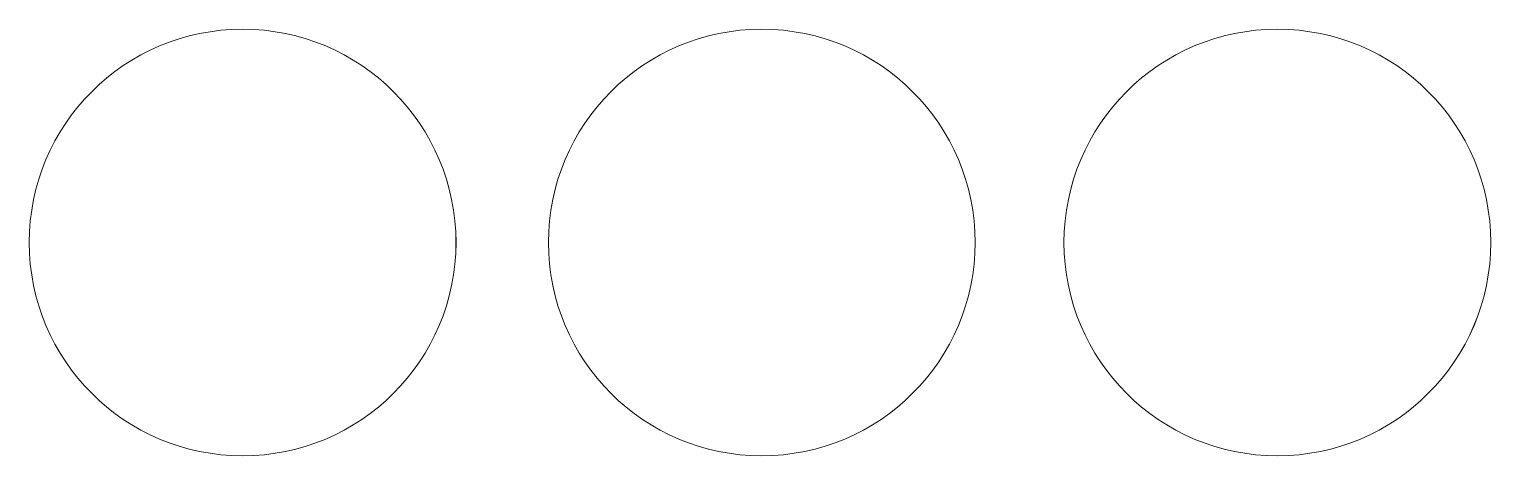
# Model space of a CAD drawing. Header units: millimetres. Extents: x -2444 to 3336, y -980 to 1690.
# Drawn here: x 184.5 to 385.4, y -811 to -752.3 of the extents above; entities that cross this region are included whole.
import ezdxf

# ---------------------------------------------------------------- set-up
doc = ezdxf.new("R2010")
doc.units = ezdxf.units.MM
doc.header["$MEASUREMENT"] = 0
doc.layers.add('Camada 1', color=7, linetype='Continuous')

msp = doc.modelspace()

# ---------------------------------------------------------------- linework, layer by layer
at = {"layer": 'Camada 1', "color": 250, "lineweight": 9}
for points in [[(184.4803, -781.6244), (184.4803, -797.8211), (197.6104, -810.9512), (213.8072, -810.9512), (213.8072, -810.9512), (230.0041, -810.9513), (243.1342, -797.8212), (243.1342, -781.6244), (243.1342, -781.6244), (243.1343, -765.4276), (230.0042, -752.2975), (213.8074, -752.2975), (213.8074, -752.2975), (197.6105, -752.2974), (184.4803, -765.4275), (184.4803, -781.6244)], [(184.4803, -781.6244), (184.4803, -797.8211), (197.6104, -810.9512), (213.8072, -810.9512), (213.8072, -810.9512), (230.0041, -810.9513), (243.1342, -797.8212), (243.1343, -781.6244), (243.1343, -781.6244), (243.1343, -765.4276), (230.0042, -752.2975), (213.8074, -752.2975), (213.8074, -752.2975), (197.6105, -752.2974), (184.4803, -765.4275), (184.4803, -781.6244)], [(184.4803, -781.6244), (184.4803, -797.8211), (197.6104, -810.9512), (213.8072, -810.9512), (213.8072, -810.9512), (230.0041, -810.9513), (243.1342, -797.8212), (243.1343, -781.6244), (243.1343, -781.6244), (243.1343, -765.4276), (230.0042, -752.2975), (213.8074, -752.2975), (213.8074, -752.2975), (197.6105, -752.2974), (184.4803, -765.4275), (184.4803, -781.6244)], [(184.4803, -781.6244), (184.4803, -797.8211), (197.6104, -810.9512), (213.8072, -810.9512), (213.8072, -810.9512), (230.0041, -810.9513), (243.1342, -797.8212), (243.1343, -781.6244), (243.1343, -781.6244), (243.1343, -765.4276), (230.0042, -752.2975), (213.8074, -752.2975), (213.8074, -752.2975), (197.6105, -752.2974), (184.4803, -765.4275), (184.4803, -781.6244)], [(184.4803, -781.6244), (184.4803, -797.8211), (197.6104, -810.9512), (213.8072, -810.9512), (213.8072, -810.9512), (230.0041, -810.9513), (243.1342, -797.8212), (243.1343, -781.6244), (243.1343, -781.6244), (243.1343, -765.4276), (230.0042, -752.2975), (213.8074, -752.2975), (213.8074, -752.2975), (197.6105, -752.2974), (184.4803, -765.4275), (184.4803, -781.6244)], [(184.4803, -781.6244), (184.4803, -797.8211), (197.6104, -810.9512), (213.8072, -810.9512), (213.8072, -810.9512), (230.0041, -810.9513), (243.1342, -797.8212), (243.1343, -781.6244), (243.1343, -781.6244), (243.1343, -765.4276), (230.0042, -752.2975), (213.8074, -752.2975), (213.8074, -752.2975), (197.6105, -752.2974), (184.4803, -765.4275), (184.4803, -781.6244)], [(184.4803, -781.6244), (184.4803, -797.8211), (197.6104, -810.9512), (213.8072, -810.9512), (213.8072, -810.9512), (230.0041, -810.9513), (243.1342, -797.8212), (243.1343, -781.6244), (243.1343, -781.6244), (243.1343, -765.4276), (230.0042, -752.2975), (213.8074, -752.2975), (213.8074, -752.2975), (197.6105, -752.2974), (184.4803, -765.4275), (184.4803, -781.6244)], [(184.4803, -781.6244), (184.4803, -797.8211), (197.6104, -810.9512), (213.8072, -810.9512), (213.8072, -810.9512), (230.0041, -810.9513), (243.1342, -797.8212), (243.1343, -781.6244), (243.1343, -781.6244), (243.1343, -765.4276), (230.0042, -752.2975), (213.8074, -752.2975), (213.8074, -752.2975), (197.6105, -752.2974), (184.4803, -765.4275), (184.4803, -781.6244)], [(184.4803, -781.6244), (184.4803, -797.8211), (197.6104, -810.9512), (213.8072, -810.9512), (213.8072, -810.9512), (230.0041, -810.9513), (243.1342, -797.8212), (243.1343, -781.6244), (243.1343, -781.6244), (243.1343, -765.4276), (230.0042, -752.2975), (213.8074, -752.2975), (213.8074, -752.2975), (197.6105, -752.2974), (184.4803, -765.4275), (184.4803, -781.6244)], [(184.4803, -781.6244), (184.4803, -797.8211), (197.6104, -810.9512), (213.8072, -810.9512), (213.8072, -810.9512), (230.0041, -810.9513), (243.1342, -797.8212), (243.1343, -781.6244), (243.1343, -781.6244), (243.1343, -765.4276), (230.0042, -752.2975), (213.8074, -752.2975), (213.8074, -752.2975), (197.6105, -752.2974), (184.4803, -765.4275), (184.4803, -781.6244)], [(184.4803, -781.6244), (184.4803, -797.8211), (197.6104, -810.9512), (213.8072, -810.9512), (213.8072, -810.9512), (230.0041, -810.9513), (243.1342, -797.8212), (243.1343, -781.6244), (243.1343, -781.6244), (243.1343, -765.4276), (230.0042, -752.2975), (213.8074, -752.2975), (213.8074, -752.2975), (197.6105, -752.2974), (184.4803, -765.4275), (184.4803, -781.6244)], [(184.4803, -781.6244), (184.4803, -797.8211), (197.6104, -810.9512), (213.8072, -810.9512), (213.8072, -810.9512), (230.0041, -810.9513), (243.1342, -797.8212), (243.1343, -781.6244), (243.1343, -781.6244), (243.1343, -765.4276), (230.0042, -752.2975), (213.8074, -752.2975), (213.8074, -752.2975), (197.6105, -752.2974), (184.4803, -765.4275), (184.4803, -781.6244)], [(184.4803, -781.6244), (184.4803, -797.8211), (197.6104, -810.9512), (213.8072, -810.9512), (213.8072, -810.9512), (230.0041, -810.9513), (243.1342, -797.8212), (243.1343, -781.6244), (243.1343, -781.6244), (243.1343, -765.4276), (230.0042, -752.2975), (213.8074, -752.2975), (213.8074, -752.2975), (197.6105, -752.2974), (184.4803, -765.4275), (184.4803, -781.6244)], [(184.4803, -781.6244), (184.4803, -797.8211), (197.6104, -810.9512), (213.8072, -810.9512), (213.8072, -810.9512), (230.0041, -810.9513), (243.1342, -797.8212), (243.1343, -781.6244), (243.1343, -781.6244), (243.1343, -765.4276), (230.0042, -752.2975), (213.8074, -752.2975), (213.8074, -752.2975), (197.6105, -752.2974), (184.4803, -765.4275), (184.4803, -781.6244)], [(184.4803, -781.6244), (184.4803, -797.8211), (197.6104, -810.9512), (213.8072, -810.9512), (213.8072, -810.9512), (230.0041, -810.9513), (243.1342, -797.8212), (243.1343, -781.6244), (243.1343, -781.6244), (243.1343, -765.4276), (230.0042, -752.2975), (213.8074, -752.2975), (213.8074, -752.2975), (197.6105, -752.2974), (184.4803, -765.4275), (184.4803, -781.6244)], [(184.4803, -781.6244), (184.4803, -797.8211), (197.6104, -810.9512), (213.8072, -810.9512), (213.8072, -810.9512), (230.0041, -810.9513), (243.1342, -797.8212), (243.1343, -781.6244), (243.1343, -781.6244), (243.1343, -765.4276), (230.0042, -752.2975), (213.8074, -752.2975), (213.8074, -752.2975), (197.6105, -752.2974), (184.4803, -765.4275), (184.4803, -781.6244)], [(184.4803, -781.6244), (184.4803, -797.8211), (197.6104, -810.9512), (213.8072, -810.9512), (213.8072, -810.9512), (230.0041, -810.9513), (243.1342, -797.8212), (243.1343, -781.6244), (243.1343, -781.6244), (243.1343, -765.4276), (230.0042, -752.2975), (213.8074, -752.2975), (213.8074, -752.2975), (197.6105, -752.2974), (184.4803, -765.4275), (184.4803, -781.6244)], [(184.4803, -781.6244), (184.4803, -797.8211), (197.6104, -810.9512), (213.8072, -810.9512), (213.8072, -810.9512), (230.0041, -810.9513), (243.1342, -797.8212), (243.1343, -781.6244), (243.1343, -781.6244), (243.1343, -765.4276), (230.0042, -752.2975), (213.8074, -752.2975), (213.8074, -752.2975), (197.6105, -752.2974), (184.4803, -765.4275), (184.4803, -781.6244)], [(184.4803, -781.6244), (184.4803, -797.8211), (197.6104, -810.9512), (213.8072, -810.9512), (213.8072, -810.9512), (230.0041, -810.9513), (243.1342, -797.8212), (243.1343, -781.6244), (243.1343, -781.6244), (243.1343, -765.4276), (230.0042, -752.2975), (213.8074, -752.2975), (213.8074, -752.2975), (197.6105, -752.2974), (184.4803, -765.4275), (184.4803, -781.6244)], [(184.4803, -781.6244), (184.4803, -797.8211), (197.6104, -810.9512), (213.8072, -810.9512), (213.8072, -810.9512), (230.0041, -810.9513), (243.1342, -797.8212), (243.1343, -781.6244), (243.1343, -781.6244), (243.1343, -765.4276), (230.0042, -752.2975), (213.8074, -752.2975), (213.8074, -752.2975), (197.6105, -752.2974), (184.4803, -765.4275), (184.4803, -781.6244)], [(184.4803, -781.6244), (184.4803, -797.8211), (197.6104, -810.9512), (213.8072, -810.9512), (213.8072, -810.9512), (230.0041, -810.9513), (243.1342, -797.8212), (243.1343, -781.6244), (243.1343, -781.6244), (243.1343, -765.4276), (230.0042, -752.2975), (213.8074, -752.2975), (213.8074, -752.2975), (197.6105, -752.2974), (184.4803, -765.4275), (184.4803, -781.6244)], [(255.8326, -781.6244), (255.8326, -797.8211), (268.9627, -810.9512), (285.1595, -810.9512), (285.1595, -810.9512), (301.3564, -810.9513), (314.4865, -797.8212), (314.4865, -781.6244), (314.4865, -781.6244), (314.4866, -765.4276), (301.3565, -752.2975), (285.1597, -752.2975), (285.1597, -752.2975), (268.9628, -752.2974), (255.8326, -765.4275), (255.8326, -781.6244)], [(255.8326, -781.6244), (255.8326, -797.8211), (268.9627, -810.9512), (285.1595, -810.9512), (285.1595, -810.9512), (301.3564, -810.9513), (314.4865, -797.8212), (314.4866, -781.6244), (314.4866, -781.6244), (314.4866, -765.4276), (301.3565, -752.2975), (285.1597, -752.2975), (285.1597, -752.2975), (268.9628, -752.2974), (255.8326, -765.4275), (255.8326, -781.6244)], [(255.8326, -781.6244), (255.8326, -797.8211), (268.9627, -810.9512), (285.1595, -810.9512), (285.1595, -810.9512), (301.3564, -810.9513), (314.4865, -797.8212), (314.4866, -781.6244), (314.4866, -781.6244), (314.4866, -765.4276), (301.3565, -752.2975), (285.1597, -752.2975), (285.1597, -752.2975), (268.9628, -752.2974), (255.8326, -765.4275), (255.8326, -781.6244)], [(255.8326, -781.6244), (255.8326, -797.8211), (268.9627, -810.9512), (285.1595, -810.9512), (285.1595, -810.9512), (301.3564, -810.9513), (314.4865, -797.8212), (314.4866, -781.6244), (314.4866, -781.6244), (314.4866, -765.4276), (301.3565, -752.2975), (285.1597, -752.2975), (285.1597, -752.2975), (268.9628, -752.2974), (255.8326, -765.4275), (255.8326, -781.6244)], [(255.8326, -781.6244), (255.8326, -797.8211), (268.9627, -810.9512), (285.1595, -810.9512), (285.1595, -810.9512), (301.3564, -810.9513), (314.4865, -797.8212), (314.4866, -781.6244), (314.4866, -781.6244), (314.4866, -765.4276), (301.3565, -752.2975), (285.1597, -752.2975), (285.1597, -752.2975), (268.9628, -752.2974), (255.8326, -765.4275), (255.8326, -781.6244)], [(255.8326, -781.6244), (255.8326, -797.8211), (268.9627, -810.9512), (285.1595, -810.9512), (285.1595, -810.9512), (301.3564, -810.9513), (314.4865, -797.8212), (314.4866, -781.6244), (314.4866, -781.6244), (314.4866, -765.4276), (301.3565, -752.2975), (285.1597, -752.2975), (285.1597, -752.2975), (268.9628, -752.2974), (255.8326, -765.4275), (255.8326, -781.6244)], [(255.8326, -781.6244), (255.8326, -797.8211), (268.9627, -810.9512), (285.1595, -810.9512), (285.1595, -810.9512), (301.3564, -810.9513), (314.4865, -797.8212), (314.4866, -781.6244), (314.4866, -781.6244), (314.4866, -765.4276), (301.3565, -752.2975), (285.1597, -752.2975), (285.1597, -752.2975), (268.9628, -752.2974), (255.8326, -765.4275), (255.8326, -781.6244)], [(255.8326, -781.6244), (255.8326, -797.8211), (268.9627, -810.9512), (285.1595, -810.9512), (285.1595, -810.9512), (301.3564, -810.9513), (314.4865, -797.8212), (314.4866, -781.6244), (314.4866, -781.6244), (314.4866, -765.4276), (301.3565, -752.2975), (285.1597, -752.2975), (285.1597, -752.2975), (268.9628, -752.2974), (255.8326, -765.4275), (255.8326, -781.6244)], [(255.8326, -781.6244), (255.8326, -797.8211), (268.9627, -810.9512), (285.1595, -810.9512), (285.1595, -810.9512), (301.3564, -810.9513), (314.4865, -797.8212), (314.4866, -781.6244), (314.4866, -781.6244), (314.4866, -765.4276), (301.3565, -752.2975), (285.1597, -752.2975), (285.1597, -752.2975), (268.9628, -752.2974), (255.8326, -765.4275), (255.8326, -781.6244)], [(255.8326, -781.6244), (255.8326, -797.8211), (268.9627, -810.9512), (285.1595, -810.9512), (285.1595, -810.9512), (301.3564, -810.9513), (314.4865, -797.8212), (314.4866, -781.6244), (314.4866, -781.6244), (314.4866, -765.4276), (301.3565, -752.2975), (285.1597, -752.2975), (285.1597, -752.2975), (268.9628, -752.2974), (255.8326, -765.4275), (255.8326, -781.6244)], [(255.8326, -781.6244), (255.8326, -797.8211), (268.9627, -810.9512), (285.1595, -810.9512), (285.1595, -810.9512), (301.3564, -810.9513), (314.4865, -797.8212), (314.4866, -781.6244), (314.4866, -781.6244), (314.4866, -765.4276), (301.3565, -752.2975), (285.1597, -752.2975), (285.1597, -752.2975), (268.9628, -752.2974), (255.8326, -765.4275), (255.8326, -781.6244)], [(255.8326, -781.6244), (255.8326, -797.8211), (268.9627, -810.9512), (285.1595, -810.9512), (285.1595, -810.9512), (301.3564, -810.9513), (314.4865, -797.8212), (314.4866, -781.6244), (314.4866, -781.6244), (314.4866, -765.4276), (301.3565, -752.2975), (285.1597, -752.2975), (285.1597, -752.2975), (268.9628, -752.2974), (255.8326, -765.4275), (255.8326, -781.6244)], [(255.8326, -781.6244), (255.8326, -797.8211), (268.9627, -810.9512), (285.1595, -810.9512), (285.1595, -810.9512), (301.3564, -810.9513), (314.4865, -797.8212), (314.4866, -781.6244), (314.4866, -781.6244), (314.4866, -765.4276), (301.3565, -752.2975), (285.1597, -752.2975), (285.1597, -752.2975), (268.9628, -752.2974), (255.8326, -765.4275), (255.8326, -781.6244)], [(255.8326, -781.6244), (255.8326, -797.8211), (268.9627, -810.9512), (285.1595, -810.9512), (285.1595, -810.9512), (301.3564, -810.9513), (314.4865, -797.8212), (314.4866, -781.6244), (314.4866, -781.6244), (314.4866, -765.4276), (301.3565, -752.2975), (285.1597, -752.2975), (285.1597, -752.2975), (268.9628, -752.2974), (255.8326, -765.4275), (255.8326, -781.6244)], [(255.8326, -781.6244), (255.8326, -797.8211), (268.9627, -810.9512), (285.1595, -810.9512), (285.1595, -810.9512), (301.3564, -810.9513), (314.4865, -797.8212), (314.4866, -781.6244), (314.4866, -781.6244), (314.4866, -765.4276), (301.3565, -752.2975), (285.1597, -752.2975), (285.1597, -752.2975), (268.9628, -752.2974), (255.8326, -765.4275), (255.8326, -781.6244)], [(255.8326, -781.6244), (255.8326, -797.8211), (268.9627, -810.9512), (285.1595, -810.9512), (285.1595, -810.9512), (301.3564, -810.9513), (314.4865, -797.8212), (314.4866, -781.6244), (314.4866, -781.6244), (314.4866, -765.4276), (301.3565, -752.2975), (285.1597, -752.2975), (285.1597, -752.2975), (268.9628, -752.2974), (255.8326, -765.4275), (255.8326, -781.6244)], [(255.8326, -781.6244), (255.8326, -797.8211), (268.9627, -810.9512), (285.1595, -810.9512), (285.1595, -810.9512), (301.3564, -810.9513), (314.4865, -797.8212), (314.4866, -781.6244), (314.4866, -781.6244), (314.4866, -765.4276), (301.3565, -752.2975), (285.1597, -752.2975), (285.1597, -752.2975), (268.9628, -752.2974), (255.8326, -765.4275), (255.8326, -781.6244)], [(255.8326, -781.6244), (255.8326, -797.8211), (268.9627, -810.9512), (285.1595, -810.9512), (285.1595, -810.9512), (301.3564, -810.9513), (314.4865, -797.8212), (314.4866, -781.6244), (314.4866, -781.6244), (314.4866, -765.4276), (301.3565, -752.2975), (285.1597, -752.2975), (285.1597, -752.2975), (268.9628, -752.2974), (255.8326, -765.4275), (255.8326, -781.6244)], [(255.8326, -781.6244), (255.8326, -797.8211), (268.9627, -810.9512), (285.1595, -810.9512), (285.1595, -810.9512), (301.3564, -810.9513), (314.4865, -797.8212), (314.4866, -781.6244), (314.4866, -781.6244), (314.4866, -765.4276), (301.3565, -752.2975), (285.1597, -752.2975), (285.1597, -752.2975), (268.9628, -752.2974), (255.8326, -765.4275), (255.8326, -781.6244)], [(255.8326, -781.6244), (255.8326, -797.8211), (268.9627, -810.9512), (285.1595, -810.9512), (285.1595, -810.9512), (301.3564, -810.9513), (314.4865, -797.8212), (314.4866, -781.6244), (314.4866, -781.6244), (314.4866, -765.4276), (301.3565, -752.2975), (285.1597, -752.2975), (285.1597, -752.2975), (268.9628, -752.2974), (255.8326, -765.4275), (255.8326, -781.6244)], [(255.8326, -781.6244), (255.8326, -797.8211), (268.9627, -810.9512), (285.1595, -810.9512), (285.1595, -810.9512), (301.3564, -810.9513), (314.4865, -797.8212), (314.4866, -781.6244), (314.4866, -781.6244), (314.4866, -765.4276), (301.3565, -752.2975), (285.1597, -752.2975), (285.1597, -752.2975), (268.9628, -752.2974), (255.8326, -765.4275), (255.8326, -781.6244)], [(326.6961, -781.6243), (326.6961, -797.821), (339.8262, -810.9511), (356.023, -810.9511), (356.023, -810.9511), (372.2199, -810.9512), (385.35, -797.8211), (385.35, -781.6243), (385.35, -781.6243), (385.3501, -765.4275), (372.22, -752.2974), (356.0232, -752.2974), (356.0232, -752.2974), (339.8263, -752.2973), (326.6961, -765.4274), (326.6961, -781.6243)], [(326.6961, -781.6243), (326.6961, -797.821), (339.8262, -810.9511), (356.023, -810.9511), (356.023, -810.9511), (372.2199, -810.9512), (385.35, -797.8211), (385.3501, -781.6243), (385.3501, -781.6243), (385.3501, -765.4275), (372.22, -752.2974), (356.0232, -752.2974), (356.0232, -752.2974), (339.8263, -752.2973), (326.6961, -765.4274), (326.6961, -781.6243)], [(326.6961, -781.6243), (326.6961, -797.821), (339.8262, -810.9511), (356.023, -810.9511), (356.023, -810.9511), (372.2199, -810.9512), (385.35, -797.8211), (385.3501, -781.6243), (385.3501, -781.6243), (385.3501, -765.4275), (372.22, -752.2974), (356.0232, -752.2974), (356.0232, -752.2974), (339.8263, -752.2973), (326.6961, -765.4274), (326.6961, -781.6243)], [(326.6961, -781.6243), (326.6961, -797.821), (339.8262, -810.9511), (356.023, -810.9511), (356.023, -810.9511), (372.2199, -810.9512), (385.35, -797.8211), (385.3501, -781.6243), (385.3501, -781.6243), (385.3501, -765.4275), (372.22, -752.2974), (356.0232, -752.2974), (356.0232, -752.2974), (339.8263, -752.2973), (326.6961, -765.4274), (326.6961, -781.6243)], [(326.6961, -781.6243), (326.6961, -797.821), (339.8262, -810.9511), (356.023, -810.9511), (356.023, -810.9511), (372.2199, -810.9512), (385.35, -797.8211), (385.3501, -781.6243), (385.3501, -781.6243), (385.3501, -765.4275), (372.22, -752.2974), (356.0232, -752.2974), (356.0232, -752.2974), (339.8263, -752.2973), (326.6961, -765.4274), (326.6961, -781.6243)], [(326.6961, -781.6243), (326.6961, -797.821), (339.8262, -810.9511), (356.023, -810.9511), (356.023, -810.9511), (372.2199, -810.9512), (385.35, -797.8211), (385.3501, -781.6243), (385.3501, -781.6243), (385.3501, -765.4275), (372.22, -752.2974), (356.0232, -752.2974), (356.0232, -752.2974), (339.8263, -752.2973), (326.6961, -765.4274), (326.6961, -781.6243)], [(326.6961, -781.6243), (326.6961, -797.821), (339.8262, -810.9511), (356.023, -810.9511), (356.023, -810.9511), (372.2199, -810.9512), (385.35, -797.8211), (385.3501, -781.6243), (385.3501, -781.6243), (385.3501, -765.4275), (372.22, -752.2974), (356.0232, -752.2974), (356.0232, -752.2974), (339.8263, -752.2973), (326.6961, -765.4274), (326.6961, -781.6243)], [(326.6961, -781.6243), (326.6961, -797.821), (339.8262, -810.9511), (356.023, -810.9511), (356.023, -810.9511), (372.2199, -810.9512), (385.35, -797.8211), (385.3501, -781.6243), (385.3501, -781.6243), (385.3501, -765.4275), (372.22, -752.2974), (356.0232, -752.2974), (356.0232, -752.2974), (339.8263, -752.2973), (326.6961, -765.4274), (326.6961, -781.6243)], [(326.6961, -781.6243), (326.6961, -797.821), (339.8262, -810.9511), (356.023, -810.9511), (356.023, -810.9511), (372.2199, -810.9512), (385.35, -797.8211), (385.3501, -781.6243), (385.3501, -781.6243), (385.3501, -765.4275), (372.22, -752.2974), (356.0232, -752.2974), (356.0232, -752.2974), (339.8263, -752.2973), (326.6961, -765.4274), (326.6961, -781.6243)], [(326.6961, -781.6243), (326.6961, -797.821), (339.8262, -810.9511), (356.023, -810.9511), (356.023, -810.9511), (372.2199, -810.9512), (385.35, -797.8211), (385.3501, -781.6243), (385.3501, -781.6243), (385.3501, -765.4275), (372.22, -752.2974), (356.0232, -752.2974), (356.0232, -752.2974), (339.8263, -752.2973), (326.6961, -765.4274), (326.6961, -781.6243)], [(326.6961, -781.6243), (326.6961, -797.821), (339.8262, -810.9511), (356.023, -810.9511), (356.023, -810.9511), (372.2199, -810.9512), (385.35, -797.8211), (385.3501, -781.6243), (385.3501, -781.6243), (385.3501, -765.4275), (372.22, -752.2974), (356.0232, -752.2974), (356.0232, -752.2974), (339.8263, -752.2973), (326.6961, -765.4274), (326.6961, -781.6243)], [(326.6961, -781.6243), (326.6961, -797.821), (339.8262, -810.9511), (356.023, -810.9511), (356.023, -810.9511), (372.2199, -810.9512), (385.35, -797.8211), (385.3501, -781.6243), (385.3501, -781.6243), (385.3501, -765.4275), (372.22, -752.2974), (356.0232, -752.2974), (356.0232, -752.2974), (339.8263, -752.2973), (326.6961, -765.4274), (326.6961, -781.6243)], [(326.6961, -781.6243), (326.6961, -797.821), (339.8262, -810.9511), (356.023, -810.9511), (356.023, -810.9511), (372.2199, -810.9512), (385.35, -797.8211), (385.3501, -781.6243), (385.3501, -781.6243), (385.3501, -765.4275), (372.22, -752.2974), (356.0232, -752.2974), (356.0232, -752.2974), (339.8263, -752.2973), (326.6961, -765.4274), (326.6961, -781.6243)], [(326.6961, -781.6243), (326.6961, -797.821), (339.8262, -810.9511), (356.023, -810.9511), (356.023, -810.9511), (372.2199, -810.9512), (385.35, -797.8211), (385.3501, -781.6243), (385.3501, -781.6243), (385.3501, -765.4275), (372.22, -752.2974), (356.0232, -752.2974), (356.0232, -752.2974), (339.8263, -752.2973), (326.6961, -765.4274), (326.6961, -781.6243)], [(326.6961, -781.6243), (326.6961, -797.821), (339.8262, -810.9511), (356.023, -810.9511), (356.023, -810.9511), (372.2199, -810.9512), (385.35, -797.8211), (385.3501, -781.6243), (385.3501, -781.6243), (385.3501, -765.4275), (372.22, -752.2974), (356.0232, -752.2974), (356.0232, -752.2974), (339.8263, -752.2973), (326.6961, -765.4274), (326.6961, -781.6243)], [(326.6961, -781.6243), (326.6961, -797.821), (339.8262, -810.9511), (356.023, -810.9511), (356.023, -810.9511), (372.2199, -810.9512), (385.35, -797.8211), (385.3501, -781.6243), (385.3501, -781.6243), (385.3501, -765.4275), (372.22, -752.2974), (356.0232, -752.2974), (356.0232, -752.2974), (339.8263, -752.2973), (326.6961, -765.4274), (326.6961, -781.6243)], [(326.6961, -781.6243), (326.6961, -797.821), (339.8262, -810.9511), (356.023, -810.9511), (356.023, -810.9511), (372.2199, -810.9512), (385.35, -797.8211), (385.3501, -781.6243), (385.3501, -781.6243), (385.3501, -765.4275), (372.22, -752.2974), (356.0232, -752.2974), (356.0232, -752.2974), (339.8263, -752.2973), (326.6961, -765.4274), (326.6961, -781.6243)], [(326.6961, -781.6243), (326.6961, -797.821), (339.8262, -810.9511), (356.023, -810.9511), (356.023, -810.9511), (372.2199, -810.9512), (385.35, -797.8211), (385.3501, -781.6243), (385.3501, -781.6243), (385.3501, -765.4275), (372.22, -752.2974), (356.0232, -752.2974), (356.0232, -752.2974), (339.8263, -752.2973), (326.6961, -765.4274), (326.6961, -781.6243)], [(326.6961, -781.6243), (326.6961, -797.821), (339.8262, -810.9511), (356.023, -810.9511), (356.023, -810.9511), (372.2199, -810.9512), (385.35, -797.8211), (385.3501, -781.6243), (385.3501, -781.6243), (385.3501, -765.4275), (372.22, -752.2974), (356.0232, -752.2974), (356.0232, -752.2974), (339.8263, -752.2973), (326.6961, -765.4274), (326.6961, -781.6243)], [(326.6961, -781.6243), (326.6961, -797.821), (339.8262, -810.9511), (356.023, -810.9511), (356.023, -810.9511), (372.2199, -810.9512), (385.35, -797.8211), (385.3501, -781.6243), (385.3501, -781.6243), (385.3501, -765.4275), (372.22, -752.2974), (356.0232, -752.2974), (356.0232, -752.2974), (339.8263, -752.2973), (326.6961, -765.4274), (326.6961, -781.6243)], [(326.6961, -781.6243), (326.6961, -797.821), (339.8262, -810.9511), (356.023, -810.9511), (356.023, -810.9511), (372.2199, -810.9512), (385.35, -797.8211), (385.3501, -781.6243), (385.3501, -781.6243), (385.3501, -765.4275), (372.22, -752.2974), (356.0232, -752.2974), (356.0232, -752.2974), (339.8263, -752.2973), (326.6961, -765.4274), (326.6961, -781.6243)]]:
    msp.add_open_spline(points, degree=3, knots=[0, 0, 0, 0, 0.2, 0.2, 0.2, 0.2, 0.4, 0.4, 0.4, 0.4, 0.6, 0.6, 0.6, 0.6, 1, 1, 1, 1], dxfattribs=at)
for points in [[(213.8074, -752.2975), (213.8074, -752.2975), (213.8074, -752.2975), (213.8074, -752.2975)], [(285.1597, -752.2975), (285.1597, -752.2975), (285.1597, -752.2975), (285.1597, -752.2975)], [(356.0232, -752.2974), (356.0232, -752.2974), (356.0232, -752.2974), (356.0232, -752.2974)], [(184.4803, -781.6244), (184.4803, -781.6244), (184.4803, -781.6244), (184.4803, -781.6244)], [(184.4803, -781.6244), (184.4803, -781.6244), (184.4803, -781.6244), (184.4803, -781.6244)], [(243.1342, -781.6244), (243.1342, -781.6244), (243.1343, -781.6244), (243.1343, -781.6244)], [(255.8326, -781.6244), (255.8326, -781.6244), (255.8326, -781.6244), (255.8326, -781.6244)], [(255.8326, -781.6244), (255.8326, -781.6244), (255.8326, -781.6244), (255.8326, -781.6244)], [(314.4865, -781.6244), (314.4865, -781.6244), (314.4866, -781.6244), (314.4866, -781.6244)], [(326.6961, -781.6243), (326.6961, -781.6243), (326.6961, -781.6243), (326.6961, -781.6243)], [(326.6961, -781.6243), (326.6961, -781.6243), (326.6961, -781.6243), (326.6961, -781.6243)], [(385.35, -781.6243), (385.35, -781.6243), (385.3501, -781.6243), (385.3501, -781.6243)], [(213.8072, -810.9512), (213.8072, -810.9512), (213.8072, -810.9512), (213.8072, -810.9512)], [(285.1595, -810.9512), (285.1595, -810.9512), (285.1595, -810.9512), (285.1595, -810.9512)], [(356.023, -810.9511), (356.023, -810.9511), (356.023, -810.9511), (356.023, -810.9511)]]:
    msp.add_open_spline(points, degree=3, dxfattribs=at)

doc.saveas('drawing.dxf')
